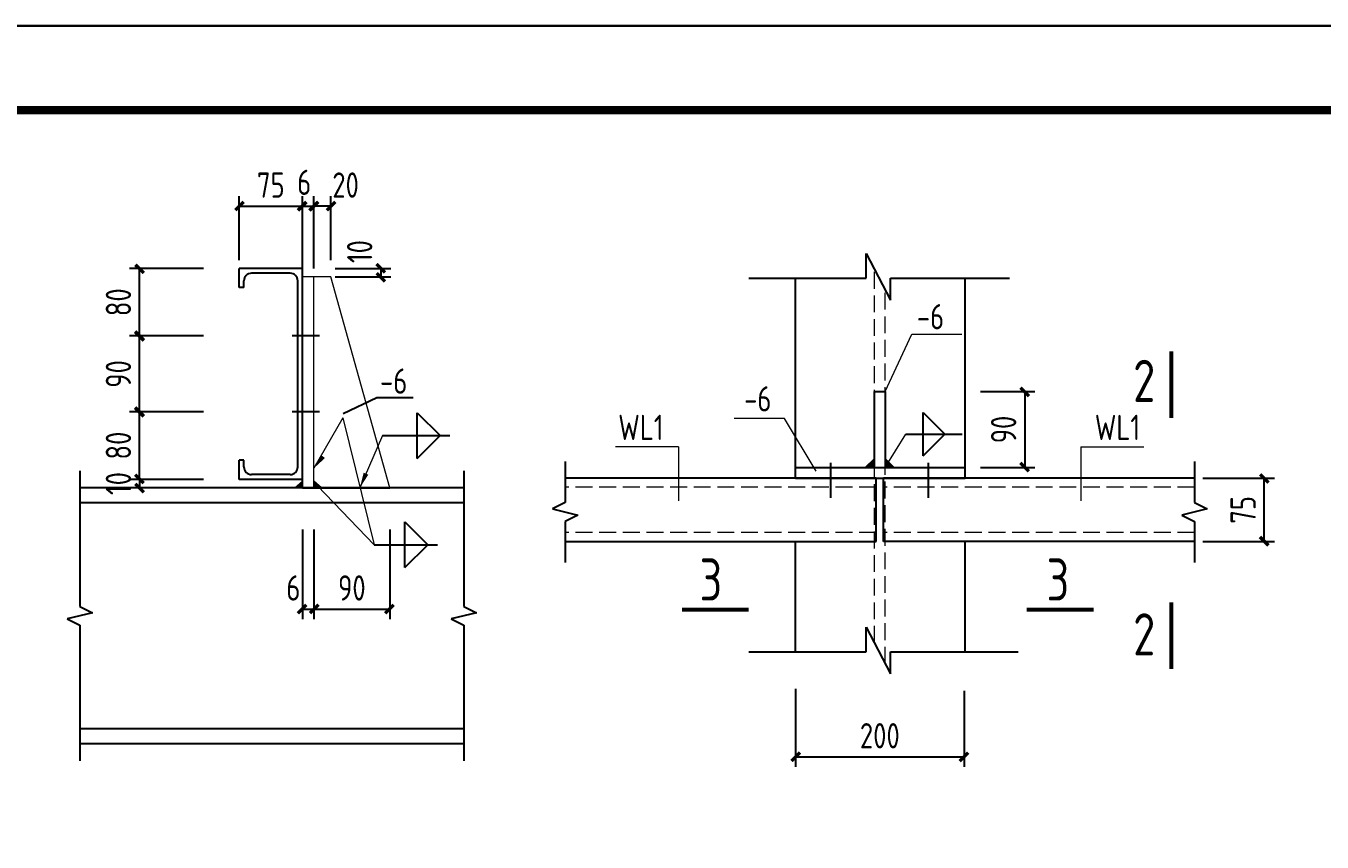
# Model space of a CAD drawing. Header units: millimetres. Extents: x 866309 to 879639, y 39442 to 44891.
# Drawn here: x 875302.7 to 875456.3, y 39945.8 to 40042.6 of the extents above; entities that cross this region are included whole.
import ezdxf

# ---------------------------------------------------------------- set-up
doc = ezdxf.new("R2010")
doc.units = ezdxf.units.MM
doc.header["$LTSCALE"] = 1000
doc.header["$MEASUREMENT"] = 0
doc.linetypes.add('3', pattern=[500, 300, -200])
doc.linetypes.add('DASH', pattern=[0.35, 0.25, -0.1])
for name, color, linetype, lineweight in [('1', 4, 'Continuous', 70), ('D3', 62, 'Continuous', 9), ('LZ', 64, 'Continuous', 9), ('数字', 3, 'Continuous', 9)]:
    doc.layers.add(name, color=color, linetype=linetype, lineweight=lineweight)
for name, color, linetype in [('616', 1, 'Continuous'), ('D1', 112, 'Continuous'), ('D2', 6, 'Continuous'), ('DIM', 7, 'Continuous'), ('PUB_DIM', 3, 'Continuous'), ('THIN', 7, 'Continuous'), ('桩', 6, 'Continuous'), ('梁虚线', 134, '3')]:
    doc.layers.add(name, color=color, linetype=linetype)
doc.styles.add('GBHZ', font='gbenor.shx', dxfattribs={"width": 0.9, "bigfont": 'gbcbig.shx'})
doc.dimstyles.new('Y10', dxfattribs={"dimscale": 0, "dimtxt": 3, "dimasz": 0.01, "dimexe": 1.2, "dimexo": 1, "dimgap": 1, "dimtad": 1, "dimdec": 0, "dimlfac": 10, "dimzin": 0, "dimdsep": 46, "dimtxsty": 'GBHZ', "dimblk1": 'DX', "dimblk2": 'DX', "dimsah": 1, "dimcen": 0.09, "dimdle": 1, "dimadec": 0, "dimazin": 0, "dimtfac": 1, "dimtdec": 0, "dimtix": 1, "dimtmove": 2, "dimatfit": 3, "dimldrblk": 'DX', "dimfxl": 0, "dimtolj": 1, "dimtzin": 0, "dimarcsym": 0})

# ---------------------------------------------------------------- blocks, each defined once
blk = doc.blocks.new('DX')
at = {"color": 0, "linetype": 'ByBlock', "const_width": 40}
blk.add_lwpolyline([(-54, -51), (46, 49)], dxfattribs=at)
blk = doc.blocks.new('*D272')
at = {"layer": 'Defpoints', "color": 0, "linetype": 'ByBlock', "transparency": 16777216}
for p in [(875336.81, 40021.25), (875335.46, 40012.8), (875336.81, 40012.85)]:
    blk.add_point(p, dxfattribs=at)
at = {"layer": 'dim', "color": 0, "linetype": 'ByBlock', "lineweight": -2, "transparency": 16777216}
for p, q in [((875335.45, 40021.25), (875335.44, 40021.25)), ((875335.46, 40013.8), (875335.46, 40022.45)), ((875335.46, 40021.25), (875336.81, 40021.25)), ((875336.81, 40013.85), (875336.81, 40022.45)), ((875336.82, 40021.25), (875336.83, 40021.25))]:
    blk.add_line(p, q, dxfattribs=at)
at = {"layer": 'dim', "color": 0, "linetype": 'ByBlock', "lineweight": -2, "transparency": 16777216, "xscale": 0.01, "yscale": 0.01, "zscale": 0.01}
blk.add_blockref('DX', (875335.46, 40021.25), dxfattribs=at)
at = {"layer": 'dim', "color": 0, "linetype": 'ByBlock', "lineweight": -2, "transparency": 16777216, "xscale": 0.01, "yscale": 0.01, "zscale": 0.01, "rotation": 180}
blk.add_blockref('DX', (875336.81, 40021.25), dxfattribs=at)
at = {"layer": 'dim', "color": 0, "linetype": 'ByBlock', "transparency": 16777216, "insert": (875335.67, 40024.08), "char_height": 3, "attachment_point": 5, "style": 'GBHZ'}
blk.add_mtext('\\A1;6', dxfattribs=at)
blk = doc.blocks.new('*D273')
at = {"layer": 'Defpoints', "color": 0, "linetype": 'ByBlock', "transparency": 16777216}
for p in [(875336.81, 40021.25), (875336.81, 40013.85), (875338.81, 40013.85)]:
    blk.add_point(p, dxfattribs=at)
at = {"layer": 'dim', "color": 0, "linetype": 'ByBlock', "lineweight": -2, "transparency": 16777216}
for p, q in [((875336.8, 40021.25), (875336.79, 40021.25)), ((875336.81, 40014.85), (875336.81, 40022.45)), ((875338.81, 40021.25), (875336.81, 40021.25)), ((875338.81, 40014.85), (875338.81, 40022.45)), ((875338.82, 40021.25), (875338.83, 40021.25))]:
    blk.add_line(p, q, dxfattribs=at)
at = {"layer": 'dim', "color": 0, "linetype": 'ByBlock', "lineweight": -2, "transparency": 16777216, "xscale": 0.01, "yscale": 0.01, "zscale": 0.01}
blk.add_blockref('DX', (875336.81, 40021.25), dxfattribs=at)
at = {"layer": 'dim', "color": 0, "linetype": 'ByBlock', "lineweight": -2, "transparency": 16777216, "xscale": 0.01, "yscale": 0.01, "zscale": 0.01, "rotation": 180}
blk.add_blockref('DX', (875338.81, 40021.25), dxfattribs=at)
at = {"layer": 'dim', "color": 0, "linetype": 'ByBlock', "transparency": 16777216, "insert": (875340.57, 40023.75), "char_height": 3, "attachment_point": 5, "style": 'GBHZ'}
blk.add_mtext('\\A1;20', dxfattribs=at)
blk = doc.blocks.new('*D274')
at = {"layer": 'Defpoints', "color": 0, "linetype": 'ByBlock', "transparency": 16777216}
for p in [(875338.34, 40013.85), (875338.34, 40012.85), (875344.74, 40012.85)]:
    blk.add_point(p, dxfattribs=at)
at = {"layer": 'dim', "color": 0, "linetype": 'ByBlock', "lineweight": -2, "transparency": 16777216}
for p, q in [((875339.34, 40013.85), (875345.94, 40013.85)), ((875344.74, 40013.86), (875344.74, 40013.87)), ((875344.74, 40013.85), (875344.74, 40012.85)), ((875339.34, 40012.85), (875345.94, 40012.85)), ((875344.74, 40012.84), (875344.74, 40012.83))]:
    blk.add_line(p, q, dxfattribs=at)
at = {"layer": 'dim', "color": 0, "linetype": 'ByBlock', "lineweight": -2, "transparency": 16777216, "xscale": 0.01, "yscale": 0.01, "zscale": 0.01}
for p, rotation in [((875344.74, 40013.85), 270), ((875344.74, 40012.85), 90)]:
    blk.add_blockref('DX', p, dxfattribs=dict(at, rotation=rotation))
at = {"layer": 'dim', "color": 0, "linetype": 'ByBlock', "transparency": 16777216, "insert": (875342.24, 40015.86), "char_height": 3, "attachment_point": 5, "rotation": 90, "style": 'GBHZ'}
blk.add_mtext('\\A1;10', dxfattribs=at)
blk = doc.blocks.new('*D275')
at = {"layer": 'Defpoints', "color": 0, "linetype": 'ByBlock', "transparency": 16777216}
for p in [(875336.81, 39983.92), (875345.81, 39983.92), (875345.81, 39973.47)]:
    blk.add_point(p, dxfattribs=at)
at = {"layer": 'dim', "color": 0, "linetype": 'ByBlock', "lineweight": -2, "transparency": 16777216}
for p, q in [((875336.81, 39982.92), (875336.81, 39972.27)), ((875345.81, 39982.92), (875345.81, 39972.27)), ((875336.82, 39973.47), (875345.8, 39973.47))]:
    blk.add_line(p, q, dxfattribs=at)
at = {"layer": 'dim', "color": 0, "linetype": 'ByBlock', "lineweight": -2, "transparency": 16777216, "xscale": 0.01, "yscale": 0.01, "zscale": 0.01, "rotation": 180}
blk.add_blockref('DX', (875336.81, 39973.47), dxfattribs=at)
at = {"layer": 'dim', "color": 0, "linetype": 'ByBlock', "lineweight": -2, "transparency": 16777216, "xscale": 0.01, "yscale": 0.01, "zscale": 0.01}
blk.add_blockref('DX', (875345.81, 39973.47), dxfattribs=at)
at = {"layer": 'dim', "color": 0, "linetype": 'ByBlock', "transparency": 16777216, "insert": (875341.31, 39975.97), "char_height": 3, "attachment_point": 5, "style": 'GBHZ'}
blk.add_mtext('\\A1;90', dxfattribs=at)
blk = doc.blocks.new('*D276')
at = {"layer": 'Defpoints', "color": 0, "linetype": 'ByBlock', "transparency": 16777216}
for p in [(875335.46, 39983.92), (875336.81, 39983.92), (875336.81, 39973.47)]:
    blk.add_point(p, dxfattribs=at)
at = {"layer": 'dim', "color": 0, "linetype": 'ByBlock', "lineweight": -2, "transparency": 16777216}
for p, q in [((875335.46, 39982.92), (875335.46, 39972.27)), ((875336.81, 39982.92), (875336.81, 39972.27)), ((875335.45, 39973.47), (875335.44, 39973.47)), ((875335.46, 39973.47), (875336.81, 39973.47)), ((875336.82, 39973.47), (875336.83, 39973.47))]:
    blk.add_line(p, q, dxfattribs=at)
at = {"layer": 'dim', "color": 0, "linetype": 'ByBlock', "lineweight": -2, "transparency": 16777216, "xscale": 0.01, "yscale": 0.01, "zscale": 0.01}
blk.add_blockref('DX', (875335.46, 39973.47), dxfattribs=at)
at = {"layer": 'dim', "color": 0, "linetype": 'ByBlock', "lineweight": -2, "transparency": 16777216, "xscale": 0.01, "yscale": 0.01, "zscale": 0.01, "rotation": 180}
blk.add_blockref('DX', (875336.81, 39973.47), dxfattribs=at)
at = {"layer": 'dim', "color": 0, "linetype": 'ByBlock', "transparency": 16777216, "insert": (875334.38, 39975.97), "char_height": 3, "attachment_point": 5, "style": 'GBHZ'}
blk.add_mtext('\\A1;6', dxfattribs=at)
blk = doc.blocks.new('*D277')
at = {"layer": 'Defpoints', "color": 0, "linetype": 'ByBlock', "transparency": 16777216}
for p in [(875316.15, 40013.85), (875324.74, 40013.85), (875324.74, 40005.85)]:
    blk.add_point(p, dxfattribs=at)
at = {"layer": 'dim', "color": 0, "linetype": 'ByBlock', "lineweight": -2, "transparency": 16777216}
for p, q in [((875323.74, 40013.85), (875314.95, 40013.85)), ((875316.15, 40005.86), (875316.15, 40013.84)), ((875323.74, 40005.85), (875314.95, 40005.85))]:
    blk.add_line(p, q, dxfattribs=at)
at = {"layer": 'dim', "color": 0, "linetype": 'ByBlock', "lineweight": -2, "transparency": 16777216, "xscale": 0.01, "yscale": 0.01, "zscale": 0.01}
for p, rotation in [((875316.15, 40013.85), 90), ((875316.15, 40005.85), 270)]:
    blk.add_blockref('DX', p, dxfattribs=dict(at, rotation=rotation))
at = {"layer": 'dim', "color": 0, "linetype": 'ByBlock', "transparency": 16777216, "insert": (875313.65, 40009.85), "char_height": 3, "attachment_point": 5, "rotation": 90, "style": 'GBHZ'}
blk.add_mtext('\\A1;80', dxfattribs=at)
blk = doc.blocks.new('*D278')
at = {"layer": 'Defpoints', "color": 0, "linetype": 'ByBlock', "transparency": 16777216}
for p in [(875316.15, 40005.85), (875324.74, 40005.85), (875324.74, 39996.85)]:
    blk.add_point(p, dxfattribs=at)
at = {"layer": 'dim', "color": 0, "linetype": 'ByBlock', "lineweight": -2, "transparency": 16777216}
for p, q in [((875323.74, 40005.85), (875314.95, 40005.85)), ((875316.15, 39996.86), (875316.15, 40005.84)), ((875323.74, 39996.85), (875314.95, 39996.85))]:
    blk.add_line(p, q, dxfattribs=at)
at = {"layer": 'dim', "color": 0, "linetype": 'ByBlock', "lineweight": -2, "transparency": 16777216, "xscale": 0.01, "yscale": 0.01, "zscale": 0.01}
for p, rotation in [((875316.15, 40005.85), 90), ((875316.15, 39996.85), 270)]:
    blk.add_blockref('DX', p, dxfattribs=dict(at, rotation=rotation))
at = {"layer": 'dim', "color": 0, "linetype": 'ByBlock', "transparency": 16777216, "insert": (875313.65, 40001.35), "char_height": 3, "attachment_point": 5, "rotation": 90, "style": 'GBHZ'}
blk.add_mtext('\\A1;90', dxfattribs=at)
blk = doc.blocks.new('*D279')
at = {"layer": 'Defpoints', "color": 0, "linetype": 'ByBlock', "transparency": 16777216}
for p in [(875316.15, 39996.85), (875324.74, 39996.85), (875324.74, 39988.85)]:
    blk.add_point(p, dxfattribs=at)
at = {"layer": 'dim', "color": 0, "linetype": 'ByBlock', "lineweight": -2, "transparency": 16777216}
for p, q in [((875323.74, 39996.85), (875314.95, 39996.85)), ((875316.15, 39988.86), (875316.15, 39996.84)), ((875323.74, 39988.85), (875314.95, 39988.85))]:
    blk.add_line(p, q, dxfattribs=at)
at = {"layer": 'dim', "color": 0, "linetype": 'ByBlock', "lineweight": -2, "transparency": 16777216, "xscale": 0.01, "yscale": 0.01, "zscale": 0.01}
for p, rotation in [((875316.15, 39996.85), 90), ((875316.15, 39988.85), 270)]:
    blk.add_blockref('DX', p, dxfattribs=dict(at, rotation=rotation))
at = {"layer": 'dim', "color": 0, "linetype": 'ByBlock', "transparency": 16777216, "insert": (875313.65, 39992.85), "char_height": 3, "attachment_point": 5, "rotation": 90, "style": 'GBHZ'}
blk.add_mtext('\\A1;80', dxfattribs=at)
blk = doc.blocks.new('*D280')
at = {"layer": 'Defpoints', "color": 0, "linetype": 'ByBlock', "transparency": 16777216}
for p in [(875335.46, 40021.25), (875327.96, 40013.85), (875335.46, 40013.85)]:
    blk.add_point(p, dxfattribs=at)
at = {"layer": 'dim', "color": 0, "linetype": 'ByBlock', "lineweight": -2, "transparency": 16777216}
for p, q in [((875327.96, 40014.85), (875327.96, 40022.45)), ((875327.97, 40021.25), (875335.45, 40021.25)), ((875335.46, 40014.85), (875335.46, 40022.45))]:
    blk.add_line(p, q, dxfattribs=at)
at = {"layer": 'dim', "color": 0, "linetype": 'ByBlock', "lineweight": -2, "transparency": 16777216, "xscale": 0.01, "yscale": 0.01, "zscale": 0.01, "rotation": 180}
blk.add_blockref('DX', (875327.96, 40021.25), dxfattribs=at)
at = {"layer": 'dim', "color": 0, "linetype": 'ByBlock', "lineweight": -2, "transparency": 16777216, "xscale": 0.01, "yscale": 0.01, "zscale": 0.01}
blk.add_blockref('DX', (875335.46, 40021.25), dxfattribs=at)
at = {"layer": 'dim', "color": 0, "linetype": 'ByBlock', "transparency": 16777216, "insert": (875331.71, 40023.75), "char_height": 3, "attachment_point": 5, "style": 'GBHZ'}
blk.add_mtext('\\A1;75', dxfattribs=at)
blk = doc.blocks.new('*D285')
at = {"layer": 'Defpoints', "color": 0, "linetype": 'ByBlock', "transparency": 16777216}
for p in [(875316.15, 39987.85), (875324.74, 39988.85), (875324.74, 39987.85)]:
    blk.add_point(p, dxfattribs=at)
at = {"layer": 'dim', "color": 0, "linetype": 'ByBlock', "lineweight": -2, "transparency": 16777216}
for p, q in [((875323.74, 39988.85), (875314.95, 39988.85)), ((875323.74, 39987.85), (875314.95, 39987.85)), ((875316.15, 39988.86), (875316.15, 39988.87)), ((875316.15, 39988.85), (875316.15, 39987.85)), ((875316.15, 39987.84), (875316.15, 39987.83))]:
    blk.add_line(p, q, dxfattribs=at)
at = {"layer": 'dim', "color": 0, "linetype": 'ByBlock', "lineweight": -2, "transparency": 16777216, "xscale": 0.01, "yscale": 0.01, "zscale": 0.01}
for p, rotation in [((875316.15, 39988.85), 270), ((875316.15, 39987.85), 90)]:
    blk.add_blockref('DX', p, dxfattribs=dict(at, rotation=rotation))
at = {"layer": 'dim', "color": 0, "linetype": 'ByBlock', "transparency": 16777216, "insert": (875313.65, 39988.35), "char_height": 3, "attachment_point": 5, "rotation": 90, "style": 'GBHZ'}
blk.add_mtext('\\A1;10', dxfattribs=at)
blk = doc.blocks.new('*D293')
at = {"layer": 'Defpoints', "color": 0, "linetype": 'ByBlock', "transparency": 16777216}
for p in [(875441.15, 39988.98), (875449.42, 39988.98), (875441.15, 39981.48)]:
    blk.add_point(p, dxfattribs=at)
at = {"layer": 'dim', "color": 0, "linetype": 'ByBlock', "lineweight": -2, "transparency": 16777216}
for p, q in [((875442.15, 39988.98), (875450.62, 39988.98)), ((875449.42, 39981.49), (875449.42, 39988.97)), ((875442.15, 39981.48), (875450.62, 39981.48))]:
    blk.add_line(p, q, dxfattribs=at)
at = {"layer": 'dim', "color": 0, "linetype": 'ByBlock', "lineweight": -2, "transparency": 16777216, "xscale": 0.01, "yscale": 0.01, "zscale": 0.01}
for p, rotation in [((875449.42, 39988.98), 90), ((875449.42, 39981.48), 270)]:
    blk.add_blockref('DX', p, dxfattribs=dict(at, rotation=rotation))
at = {"layer": 'dim', "color": 0, "linetype": 'ByBlock', "transparency": 16777216, "insert": (875446.92, 39985.23), "char_height": 3, "attachment_point": 5, "rotation": 90, "style": 'GBHZ'}
blk.add_mtext('\\A1;75', dxfattribs=at)
blk = doc.blocks.new('*D294')
at = {"layer": 'Defpoints', "color": 0, "linetype": 'ByBlock', "transparency": 16777216}
for p in [(875414.79, 39999.26), (875414.79, 39990.26), (875421.04, 39990.26)]:
    blk.add_point(p, dxfattribs=at)
at = {"layer": 'dim', "color": 0, "linetype": 'ByBlock', "lineweight": -2, "transparency": 16777216}
for p, q in [((875415.79, 39999.26), (875422.24, 39999.26)), ((875421.04, 39999.25), (875421.04, 39990.27)), ((875415.79, 39990.26), (875422.24, 39990.26))]:
    blk.add_line(p, q, dxfattribs=at)
at = {"layer": 'dim', "color": 0, "linetype": 'ByBlock', "lineweight": -2, "transparency": 16777216, "xscale": 0.01, "yscale": 0.01, "zscale": 0.01}
for p, rotation in [((875421.04, 39999.26), 90), ((875421.04, 39990.26), 270)]:
    blk.add_blockref('DX', p, dxfattribs=dict(at, rotation=rotation))
at = {"layer": 'dim', "color": 0, "linetype": 'ByBlock', "transparency": 16777216, "insert": (875418.54, 39994.76), "char_height": 3, "attachment_point": 5, "rotation": 90, "style": 'GBHZ'}
blk.add_mtext('\\A1;90', dxfattribs=at)
blk = doc.blocks.new('*D295')
at = {"layer": 'Defpoints', "color": 0, "linetype": 'ByBlock', "transparency": 16777216}
for p in [(875393.87, 39965), (875413.87, 39964.78), (875413.87, 39955.94)]:
    blk.add_point(p, dxfattribs=at)
at = {"layer": 'dim', "color": 0, "linetype": 'ByBlock', "lineweight": -2, "transparency": 16777216}
for p, q in [((875393.87, 39964), (875393.87, 39954.74)), ((875413.87, 39963.78), (875413.87, 39954.74)), ((875393.88, 39955.94), (875413.86, 39955.94))]:
    blk.add_line(p, q, dxfattribs=at)
at = {"layer": 'dim', "color": 0, "linetype": 'ByBlock', "lineweight": -2, "transparency": 16777216, "xscale": 0.01, "yscale": 0.01, "zscale": 0.01, "rotation": 180}
blk.add_blockref('DX', (875393.87, 39955.94), dxfattribs=at)
at = {"layer": 'dim', "color": 0, "linetype": 'ByBlock', "lineweight": -2, "transparency": 16777216, "xscale": 0.01, "yscale": 0.01, "zscale": 0.01}
blk.add_blockref('DX', (875413.87, 39955.94), dxfattribs=at)
at = {"layer": 'dim', "color": 0, "linetype": 'ByBlock', "transparency": 16777216, "insert": (875403.87, 39958.44), "char_height": 3, "attachment_point": 5, "style": 'GBHZ'}
blk.add_mtext('\\A1;200', dxfattribs=at)

msp = doc.modelspace()

# ---------------------------------------------------------------- linework, layer by layer
at = {"color": 0}
for p, q in [((875950.829, 40042.627), (875109.829, 40042.627)), ((875109.829, 40042.627), (875950.829, 40042.627))]:
    msp.add_line(p, q, dxfattribs=at)
at = {"color": 0, "const_width": 1}
msp.add_lwpolyline([(875940.829, 39458.627), (875134.829, 39458.627), (875134.829, 40032.627), (875940.829, 40032.627)], close=True, dxfattribs=at)
at = {"layer": '1', "color": 2, "const_width": 0.48}
for points in [[(875438.408, 39996.125), (875438.408, 40004.047)], [(875380.413, 39973.398), (875388.335, 39973.398)], [(875421.279, 39973.398), (875429.201, 39973.398)], [(875438.408, 39966.351), (875438.408, 39974.273)]]:
    msp.add_lwpolyline(points, dxfattribs=at)
at = {"layer": '616'}
msp.add_lwpolyline([(875336.815, 39990.17, 0, 0.6, 0), (875337.89, 39991.562, 0.6, 0.6, 0)], format="xyseb", dxfattribs=at)
at = {"layer": '616', "elevation": -5.16}
msp.add_lwpolyline([(875342.263, 39987.853, 0, 0.6, 0), (875342.983, 39989.52, 0.6, 0.6, 0)], format="xyseb", dxfattribs=at)
at = {"layer": 'D1', "color": 251}
for p, q in [((875402.262, 40015.633), (875405.138, 40010.083)), ((875402.262, 40012.701), (875402.262, 40015.633)), ((875388.335, 40012.701), (875402.262, 40012.701)), ((875405.138, 40012.701), (875419.245, 40012.701)), ((875405.138, 40010.083), (875405.138, 40012.701)), ((875349.056, 39996.738), (875351.761, 39994.034)), ((875349.056, 39991.329), (875349.056, 39996.738)), ((875408.99, 39996.791), (875411.559, 39994.221)), ((875408.99, 39991.652), (875408.99, 39996.791)), ((875344.932, 39994.034), (875352.937, 39994.034)), ((875349.056, 39991.329), (875351.761, 39994.034)), ((875406.96, 39994.221), (875413.641, 39994.221)), ((875408.99, 39991.652), (875411.559, 39994.221)), ((875347.591, 39983.796), (875350.296, 39981.092)), ((875347.591, 39978.387), (875347.591, 39983.796)), ((875343.949, 39981.092), (875351.472, 39981.092)), ((875347.591, 39978.387), (875350.296, 39981.092)), ((875402.262, 39968.385), (875402.262, 39971.317)), ((875402.262, 39971.317), (875405.138, 39965.767)), ((875388.335, 39968.385), (875402.262, 39968.385)), ((875405.138, 39968.385), (875420.245, 39968.385)), ((875405.138, 39965.767), (875405.138, 39968.385))]:
    msp.add_line(p, q, dxfattribs=at)
at = {"layer": 'D2'}
for p, q in [((875335.463, 40013.853), (875327.964, 40013.853)), ((875327.964, 40011.593), (875327.964, 40013.853)), ((875335.463, 39987.853), (875335.463, 40013.853)), ((875328.528, 40011.593), (875328.528, 40012.382)), ((875333.998, 40013.283), (875329.429, 40013.283)), ((875334.899, 39990.315), (875334.899, 40012.382)), ((875393.866, 39988.976), (875393.866, 40012.701)), ((875413.973, 39988.976), (875413.973, 40012.701)), ((875328.528, 40011.593), (875327.964, 40011.593)), ((875337.491, 40005.853), (875334.223, 40005.853)), ((875403.224, 39999.263), (875404.508, 39999.263)), ((875403.224, 39990.26), (875403.224, 39999.263)), ((875404.508, 39999.263), (875404.508, 39990.26)), ((875337.491, 39996.853), (875334.223, 39996.853)), ((875328.528, 39991.104), (875327.964, 39991.104)), ((875327.964, 39988.85), (875327.964, 39991.104)), ((875328.528, 39990.315), (875328.528, 39991.104)), ((875333.998, 39989.414), (875329.429, 39989.414)), ((875403.424, 39988.976), (875366.584, 39988.976)), ((875393.866, 39990.26), (875413.973, 39990.26)), ((875393.866, 39988.976), (875393.866, 39990.26)), ((875393.866, 39988.976), (875413.973, 39988.976)), ((875403.424, 39981.477), (875403.424, 39988.976)), ((875404.308, 39981.477), (875404.308, 39988.976)), ((875441.148, 39988.976), (875404.308, 39988.976)), ((875354.59, 39987.853), (875309.087, 39987.853)), ((875335.463, 39988.85), (875327.964, 39988.85)), ((875335.463, 39987.853), (875345.811, 39987.853)), ((875354.59, 39986.05), (875309.087, 39986.05)), ((875366.584, 39981.477), (875403.424, 39981.477)), ((875393.866, 39968.385), (875393.866, 39981.477)), ((875441.148, 39981.477), (875404.308, 39981.477)), ((875413.973, 39968.385), (875413.973, 39981.477)), ((875354.59, 39959.274), (875309.087, 39959.274)), ((875354.59, 39957.471), (875309.087, 39957.471))]:
    msp.add_line(p, q, dxfattribs=at)
at = {"layer": 'D2', "linetype": 'Continuous'}
for p, q in [((875398.085, 39986.656), (875398.085, 39990.796)), ((875409.647, 39986.656), (875409.647, 39990.796))]:
    msp.add_line(p, q, dxfattribs=at)
at = {"layer": 'D2'}
for centre, start, end in [((875329.429, 40012.382), 90, 180), ((875333.998, 40012.382), 0, 90), ((875329.429, 39990.315), 180, 270), ((875333.998, 39990.315), 270, 0)]:
    msp.add_arc(centre, 0.902, start, end, dxfattribs=at)
at = {"layer": 'D3'}
for p, q in [((875338.815, 40012.853), (875335.463, 40012.853)), ((875336.815, 39987.853), (875336.815, 40012.853)), ((875345.811, 39987.853), (875338.815, 40012.853)), ((875402.153, 39990.26), (875403.224, 39991.331)), ((875405.579, 39990.26), (875404.508, 39991.331)), ((875334.561, 39987.853), (875335.463, 39988.625)), ((875337.716, 39987.853), (875336.815, 39988.625))]:
    msp.add_line(p, q, dxfattribs=at)
at = {"layer": 'D3', "color": 251}
for p, q in [((875404.508, 39999.263), (875407.675, 40006.076)), ((875407.675, 40006.076), (875413.602, 40006.076)), ((875340.258, 39996.127), (875336.815, 39990.17)), ((875340.258, 39996.127), (875343.949, 39981.092)), ((875392.574, 39996.057), (875386.62, 39996.057)), ((875396.335, 39989.832), (875392.574, 39996.057)), ((875344.932, 39994.034), (875342.263, 39987.853)), ((875404.508, 39990.26), (875406.96, 39994.221)), ((875380.029, 39992.723), (875372.567, 39992.723)), ((875380.029, 39992.723), (875380.029, 39986.281)), ((875427.703, 39992.723), (875427.703, 39986.281)), ((875427.703, 39992.723), (875435.165, 39992.723)), ((875337.224, 39988.079), (875343.949, 39981.092))]:
    msp.add_line(p, q, dxfattribs=at)
at = {"layer": 'D3'}
for points in [[(875402.153, 39990.26), (875403.224, 39990.26), (875403.224, 39991.331), (875403.224, 39990.26)], [(875405.579, 39990.26), (875404.508, 39990.26), (875404.508, 39991.331), (875404.508, 39990.26)], [(875334.561, 39987.853), (875335.463, 39987.853), (875335.463, 39988.625), (875335.463, 39987.853)], [(875337.716, 39987.853), (875336.815, 39987.853), (875336.815, 39988.625), (875336.815, 39987.853)]]:
    msp.add_solid(points, dxfattribs=at)
at = {"layer": 'LZ', "color": 251, "linetype": 'DASH', "ltscale": 0.008}
for p, q in [((875403.224, 39969.461), (875403.224, 40013.777)), ((875404.508, 39966.982), (875404.508, 40011.298)), ((875403.424, 39987.905), (875366.584, 39987.905)), ((875441.148, 39987.905), (875404.308, 39987.905)), ((875403.424, 39982.548), (875366.584, 39982.548)), ((875441.148, 39982.548), (875404.308, 39982.548))]:
    msp.add_line(p, q, dxfattribs=at)
at = {"layer": 'THIN'}
for p, q in [((875366.584, 39990.976), (875366.584, 39986.095)), ((875441.148, 39990.976), (875441.148, 39986.095)), ((875309.087, 39989.853), (875309.087, 39973.787)), ((875354.59, 39989.853), (875354.59, 39973.787)), ((875366.584, 39986.095), (875365.084, 39985.345)), ((875441.148, 39986.095), (875442.648, 39985.345)), ((875365.084, 39985.345), (875368.084, 39984.595)), ((875368.084, 39984.595), (875366.584, 39983.845)), ((875442.648, 39985.345), (875439.648, 39984.595)), ((875439.648, 39984.595), (875441.148, 39983.845)), ((875366.584, 39983.845), (875366.584, 39978.977)), ((875441.148, 39983.845), (875441.148, 39978.977)), ((875309.087, 39973.787), (875310.587, 39973.037)), ((875354.59, 39973.787), (875356.09, 39973.037)), ((875310.587, 39973.037), (875307.587, 39972.287)), ((875307.587, 39972.287), (875309.087, 39971.537)), ((875356.09, 39973.037), (875353.09, 39972.287)), ((875353.09, 39972.287), (875354.59, 39971.537)), ((875309.087, 39971.537), (875309.087, 39955.471)), ((875354.59, 39971.537), (875354.59, 39955.471))]:
    msp.add_line(p, q, dxfattribs=at)
at = {"layer": '桩'}
msp.add_line((875340.278, 39996.656), (875344.252, 39998.551), dxfattribs=at)
at = {"layer": '梁虚线', "color": 6, "linetype": 'ByBlock'}
msp.add_line((875344.252, 39998.551), (875348.571, 39998.551), dxfattribs=at)

# ---------------------------------------------------------------- texts
at = {"layer": 'PUB_DIM', "style": 'GBHZ', "width": 0.9}
for s, p in [('2', (875433.887, 39998.024)), ('3', (875382.505, 39974.467)), ('3', (875423.623, 39974.467)), ('2', (875433.887, 39967.961))]:
    msp.add_text(s, height=5, dxfattribs=at).set_placement(p)
at = {"layer": '数字', "style": 'GBHZ', "width": 0.9}
for s, p in [('-6', (875408.257, 40006.641)), ('-6', (875344.652, 39999.001)), ('-6', (875387.793, 39996.896)), ('WL1', (875372.87, 39993.512)), ('WL1', (875429.341, 39993.512))]:
    msp.add_text(s, height=3, dxfattribs=at).set_placement(p)

# ---------------------------------------------------------------- dimensions: what is measured, and where the dimension line sits
at = {"layer": 'dim', "linetype": 'ByBlock'}
for base, p1, p2, picture, middle in [((875336.815, 40021.254), (875335.463, 40012.799), (875336.815, 40012.853), '*D272', (875335.667, 40024.075)), ((875336.815, 39973.468), (875335.463, 39983.922), (875336.815, 39983.922), '*D276', (875334.381, 39975.968))]:
    dim = msp.add_linear_dim(base=base, p1=p1, p2=p2, text='6', dimstyle='Y10', override={"dimscale": 1}, dxfattribs=at)
    dim.commit()
    dim.dimension.update_dxf_attribs({"geometry": picture, "text_midpoint": middle, "dimtype": 160})
for base, p1, p2, picture, middle in [((875335.463, 40021.254), (875327.964, 40013.853), (875335.463, 40013.853), '*D280', (875331.713, 40023.754)), ((875345.811, 39973.468), (875336.815, 39983.922), (875345.811, 39983.922), '*D275', (875341.313, 39975.968)), ((875413.866, 39955.943), (875393.866, 39964.996), (875413.866, 39964.781), '*D295', (875403.866, 39958.443))]:
    dim = msp.add_linear_dim(base=base, p1=p1, p2=p2, dimstyle='Y10', override={"dimscale": 1}, dxfattribs=at)
    dim.commit()
    dim.dimension.update_dxf_attribs({"geometry": picture, "text_midpoint": middle})
for base, p1, p2, angle, picture, middle in [((875336.815, 40021.254), (875338.815, 40013.853), (875336.815, 40013.853), 180, '*D273', (875340.569, 40023.754)), ((875344.741, 40012.853), (875338.343, 40013.853), (875338.343, 40012.853), 90, '*D274', (875342.241, 40015.858))]:
    dim = msp.add_linear_dim(base=base, p1=p1, p2=p2, angle=angle, dimstyle='Y10', override={"dimscale": 1}, dxfattribs=at)
    dim.commit()
    dim.dimension.update_dxf_attribs({"geometry": picture, "text_midpoint": middle, "dimtype": 160})
for base, p1, p2, angle, picture, middle in [((875316.146, 40013.853), (875324.739, 40005.853), (875324.739, 40013.853), 90, '*D277', (875313.646, 40009.853)), ((875316.146, 40005.853), (875324.739, 39996.853), (875324.739, 40005.853), 90, '*D278', (875313.646, 40001.353)), ((875421.044, 39990.26), (875414.787, 39999.263), (875414.787, 39990.26), 90, '*D294', (875418.544, 39994.762)), ((875316.146, 39996.853), (875324.739, 39988.853), (875324.739, 39996.853), 90, '*D279', (875313.646, 39992.853)), ((875316.146, 39987.853), (875324.739, 39988.853), (875324.739, 39987.853), 270, '*D285', (875313.646, 39988.353)), ((875449.423, 39988.976), (875441.148, 39981.477), (875441.148, 39988.976), 90, '*D293', (875446.923, 39985.226))]:
    dim = msp.add_linear_dim(base=base, p1=p1, p2=p2, angle=angle, dimstyle='Y10', override={"dimscale": 1}, dxfattribs=at)
    dim.commit()
    dim.dimension.update_dxf_attribs({"geometry": picture, "text_midpoint": middle})

doc.saveas('drawing.dxf')
